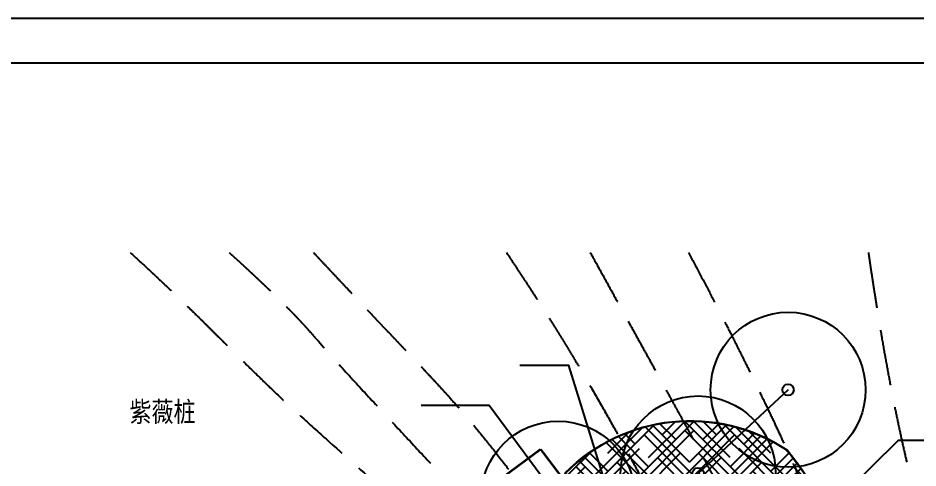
# Model space of a CAD drawing. Extents: x 141531 to 670160, y -200720 to 55914.
# Drawn here: x 516030 to 536102, y -143185 to -133156 of the extents above; entities that cross this region are included whole.
import ezdxf

# ---------------------------------------------------------------- set-up
doc = ezdxf.new("R2010")
doc.units = 0
doc.header["$LTSCALE"] = 1000
doc.header["$MEASUREMENT"] = 0
doc.linetypes.add('DASH', pattern=[0.35, 0.25, -0.1])
doc.linetypes.add('DASHED2', pattern=[0.375, 0.25, -0.125])
for name, color, linetype in [('WALL', 254, 'CONTINUOUS'), ('乔木标注', 10, 'CONTINUOUS'), ('乔木配置', 3, 'CONTINUOUS'), ('文字22', 3, 'CONTINUOUS'), ('植物', 3, 'CONTINUOUS'), ('灌木', 86, 'CONTINUOUS'), ('灌木填充', 56, 'CONTINUOUS'), ('设计', 4, 'CONTINUOUS')]:
    doc.layers.add(name, color=color, linetype=linetype)
doc.styles.add('DIM_FONT', font='txt', dxfattribs={"width": 0.8})
doc.linetypes.add('ZIGZAG', pattern='A,0.0001,-0.2,[131,ltypeshp.shx,S=0.2,R=0,X=-0.2,Y=0],-0.4,[131,ltypeshp.shx,S=0.2,R=180,X=0.2,Y=0],-0.2', length=0.8001)

# ---------------------------------------------------------------- blocks, each defined once
blk = doc.blocks.new('zzz')
at = {"layer": '植物', "color": 3}
for radius in [3000, 219.7252399017488]:
    blk.add_circle((0, 0), radius, dxfattribs=at)

msp = doc.modelspace()

# ---------------------------------------------------------------- hatches: boundary and pattern name
at = {"layer": '灌木填充', "ltscale": 0.3}
h = msp.add_hatch(dxfattribs=at)
h.set_pattern_fill('HOUND', color=56, scale=300, angle=45, style=0)
h.set_pattern_definition([(45, (0, 0), (303.083644086084, 505.1394068101399), [2286, -1143]), (135, (0, 0), (303.0836440860839, -505.1394068101399), [2286, -1143])])
edge = h.paths.add_edge_path()
edge.add_arc((528780.3995419741, -148594.5640463217), 6821.48974375638, 337.8271354682239, 353.5812770867787)
edge.add_arc((524602.5439344271, -149606.7278445739), 10959.42630642029, 1.304833429588771, 25.17639706495137)
edge.add_arc((524602.5439344277, -149606.7278445725), 10959.42630641915, 25.17639706494592, 38.46865344126867)
edge.add_arc((531022.2996285891, -146052.1285774239), 3913.748978306409, 56.48649542578612, 135.640399776853)
edge.add_arc((526618.7871307265, -150388.1224088929), 7252.231658131173, 38.484175327727485, 77.21138564491298, ccw=False)
edge.add_arc((526933.8431733855, -150882.212515629), 7336.271115909744, 9.14990475395689, 43.040783300285625, ccw=False)
edge.add_arc((524226.3899332781, -157037.0973557265), 12353.70798370698, 28.359752932611627, 36.34562811806768, ccw=False)

# ---------------------------------------------------------------- linework, layer by layer
at = {"layer": 'WALL', "color": 1}
msp.add_line((523550.8154362174, -145819.5434073517), (527686.4590203655, -142767.4923980049), dxfattribs=at)
at = {"layer": '乔木标注', "ltscale": 0.3}
for points in [[(480615.9973242893, -133155.8303015901), (564715.9973242893, -133155.8303015901), (564715.9973242893, -192555.8303015901), (480615.9973242893, -192555.8303015901)], [(483115.9973242893, -134155.8303015901), (556715.9973242893, -134155.8303015901), (556715.9973242893, -191555.83030159), (483115.9973242893, -191555.83030159)]]:
    msp.add_lwpolyline(points, close=True, dxfattribs=at)
for points in [[(529771.6756860052, -145589.3019144316), (528314.0671496536, -140904.0879790965), (527223.5450304851, -140904.0879790965)], [(533204.9967796892, -141441.8753491516), (531198.461199278, -143308.0019156542), (533274.3188944173, -144927.8183853656), (535668.9332655873, -142566.4782330751), (537399.4012122346, -142566.4782330751)], [(525946.0489083934, -145455.8696602402), (528077.1949112092, -143869.695994325), (526541.5769095524, -141792.0505746641), (525019.9926321108, -141792.0505746641)]]:
    msp.add_lwpolyline(points, dxfattribs=at)
at = {"layer": '灌木', "linetype": 'ZIGZAG', "ltscale": 0.2}
msp.add_lwpolyline([(535097.4362145386, -151169.0096180221, 0.06884888729194275), (535559.1283726012, -149357.1633939463, 0.1045376684310725), (534520.8507704744, -144944.5165160439, 0.0580635293017491), (533183.2116137808, -142789.0180280479, 0.3597949696486277), (528224.1027989057, -143315.7942470569, -0.1706062633513973), (532295.6894701596, -145875.0697998777, -0.1489642690862736), (534176.7652000193, -149715.6130118431, -0.03485906333776127), (535097.4362145386, -151169.0096180221, 1.632979755781363)], format="xyb", dxfattribs=at)
at = {"layer": '灌木', "ltscale": 0.3}
msp.add_lwpolyline([(528229.8262995473, -143294.1483629894, -0.3561667527307046), (533183.2116137808, -142789.0180280479, -0.1635941859720075), (535559.1283726012, -149357.1633939463, -0.06884888729194634), (535097.4362145386, -151169.0096180221, -6.052619854628093)], format="xyb", dxfattribs=at)
at = {"layer": '设计', "color": 6, "linetype": 'DASHED2', "const_width": 50}
for points in [[(536634.2951031105, -184941.5608312406), (491123.7403449932, -184941.5608312406, -0.4767578017817252), (493899.5750636456, -181141.438296586), (499491.3151456679, -181141.438296586), (499491.3151456679, -175104.7077088737, -0.3470973349876543), (497961.0435008364, -171716.9763103369, 0.1410627868452101), (497601.7495946769, -164969.6154534165), (527686.4590203655, -142767.4923980049)], [(527686.4590203655, -142767.4923980049, -0.1105493476739769), (532575.1741525329, -152355.1354801531, 0.05358824319350464), (538359.2691849689, -166987.6133343258, -0.3244788139438159), (536634.2951031105, -184941.5608312406, 0.4630806612930211)]]:
    msp.add_lwpolyline(points, format="xyb", dxfattribs=at)
at = {"layer": '设计', "color": 8, "linetype": 'DASH', "ltscale": 5}
for points, knots in [([(518532.0985673066, -138382.6029349821), (519922.599560215, -139647.978719704), (522218.1770400984, -142098.365490504), (526534.5132396674, -145494.3985947003), (530191.9034101074, -151288.3730970176), (532429.553163984, -160240.9229980279), (538355.3232171569, -170627.9127124892), (537545.0430834978, -181631.335045856), (531481.6816712706, -186128.7862177588), (530388.279810565, -188465.4438708251), (529742.4880977932, -189633.0498993053)], [10519.24050066511, 10519.24050066511, 10519.24050066511, 10519.24050066511, 15233.80568850645, 23786.57388235932, 31408.33982812096, 43717.15988067852, 52424.81217799199, 56635.29981636337, 64899.0250284684, 66029.95021911681, 66029.95021911681, 66029.95021911681, 66029.95021911681]), ([(520741.9309672173, -138382.6029349821), (522040.5792941715, -139566.3135203691), (523977.3330862297, -141838.7152524501), (527923.1538980172, -145663.1157231542), (531489.1318862688, -152124.6660624085), (532622.5092055234, -158265.48858724), (537574.055582434, -167353.6554837982), (539871.4247022787, -177652.3898133918), (535294.805938535, -184066.9044850304), (532265.205495831, -187188.2408206737), (531418.1139923335, -189633.0498993053)], [7299.777214802035, 7299.777214802035, 7299.777214802035, 7299.777214802035, 8891.864011155534, 16830.19716021979, 25537.71642533509, 34523.96493365274, 44911.69566198457, 53674.55198598227, 61929.54256165469, 65567.3112476816, 65567.3112476816, 65567.3112476816, 65567.3112476816]), ([(522617.7960612911, -138382.6029349821), (524516.070594295, -140411.9073998092), (527298.3702504529, -143179.1085718166), (532032.2469743484, -151337.3488304121), (534393.508380469, -160423.6135213705), (539203.68885879, -169585.045061258), (540415.091463364, -178419.7159307896), (534849.0009965751, -185227.3559719514), (533252.479613971, -187950.814123259), (532921.3785433895, -189633.0498993053)], [6603.022432936101, 6603.022432936101, 6603.022432936101, 6603.022432936101, 10081.75551918607, 20489.86870810644, 37401.79881784219, 47592.05071683239, 55994.31395447532, 61853.85173608582, 64036.75357245794, 64036.75357245794, 64036.75357245794, 64036.75357245794]), ([(526922.1599893713, -138382.602934982), (527868.5364887255, -139805.8845924896), (530225.7258420554, -143682.3705053457), (532771.9683699617, -149283.3421333247), (535008.1123830032, -157494.6809615412), (537474.4296398995, -163335.7756549157), (541028.5625442652, -170064.5983536079), (540906.6399590296, -176433.1967605294), (538566.2771193497, -181867.0477538064), (536007.5422652159, -185233.5708837048), (534590.5645399009, -188140.1086985779), (534488.8571951971, -189633.0498993053)], [3100.75032572754, 3100.75032572754, 3100.75032572754, 3100.75032572754, 5314.493446568993, 14585.58639766378, 24439.82866514662, 32005.71477752097, 43887.08884771173, 48662.86300011578, 56015.55128716317, 64059.48759696138, 65815.96327827525, 65815.96327827525, 65815.96327827525, 65815.96327827525]), ([(528794.0364783856, -138382.6029349821), (531156.5948890002, -142667.0580175135), (534184.9737004967, -148078.681877634), (536284.0341408441, -156025.8017465166), (538929.934453471, -161677.3820579358), (541321.5716476192, -164978.6622659918), (544624.308633223, -167710.7559797423), (550573.4878742978, -166735.5077808378), (556460.515972734, -163608.6345003552)], [2760.093897634139, 2760.093897634139, 2760.093897634139, 2760.093897634139, 6767.542977684334, 17030.91031571323, 27947.13271640611, 35503.99848761188, 46877.72533300912, 51800.76220729488, 51800.76220729488, 51800.76220729488, 51800.76220729488]), ([(530982.2803429207, -138382.6029349821), (533696.55030044, -143433.264705813), (536780.7957435108, -152883.459714857), (543759.7869284222, -163880.7226950661), (551196.1788433945, -163389.2770948402), (554822.1884809583, -159764.8672413625), (556481.5486816284, -155710.4428631433)], [2594.956661399311, 2594.956661399311, 2594.956661399311, 2594.956661399311, 8885.64156858602, 24045.81597667064, 30917.96872119229, 31623.03290980974, 31623.03290980974, 31623.03290980974, 31623.03290980974]), ([(534994.8261162487, -138382.6029349821), (535865.773816235, -144357.9329696259), (539088.9783959042, -151816.5567135928), (545419.1471290922, -158290.5308697776), (553590.1783498436, -158471.4833716946), (556543.0060135077, -149014.4989737126)], [1801.184695470122, 1801.184695470122, 1801.184695470122, 1801.184695470122, 6565.338506352858, 17943.89577168684, 24521.00191831431, 24521.00191831431, 24521.00191831431, 24521.00191831431])]:
    msp.add_open_spline(points, degree=3, knots=knots, dxfattribs=at)

# ---------------------------------------------------------------- block references
at = {"layer": '乔木配置', "xscale": 0.5760000000009313, "yscale": 0.5759999999900174, "zscale": 0.5759999999999998}
for p in [(533204.9967796892, -141441.8753491516), (531198.461199278, -143308.0019156542), (528077.1949112092, -143869.695994325)]:
    msp.add_blockref('zzz', p, dxfattribs=at)

# ---------------------------------------------------------------- texts
at = {"layer": '文字22', "insert": (518516.4002351967, -141705.8461551037), "char_height": 450, "width": 3753.114208282088, "attachment_point": 1, "style": 'DIM_FONT'}
msp.add_mtext('{\\fSimSun|b0|i0|c134|p2;紫薇桩}', dxfattribs=at)

doc.saveas('drawing.dxf')
